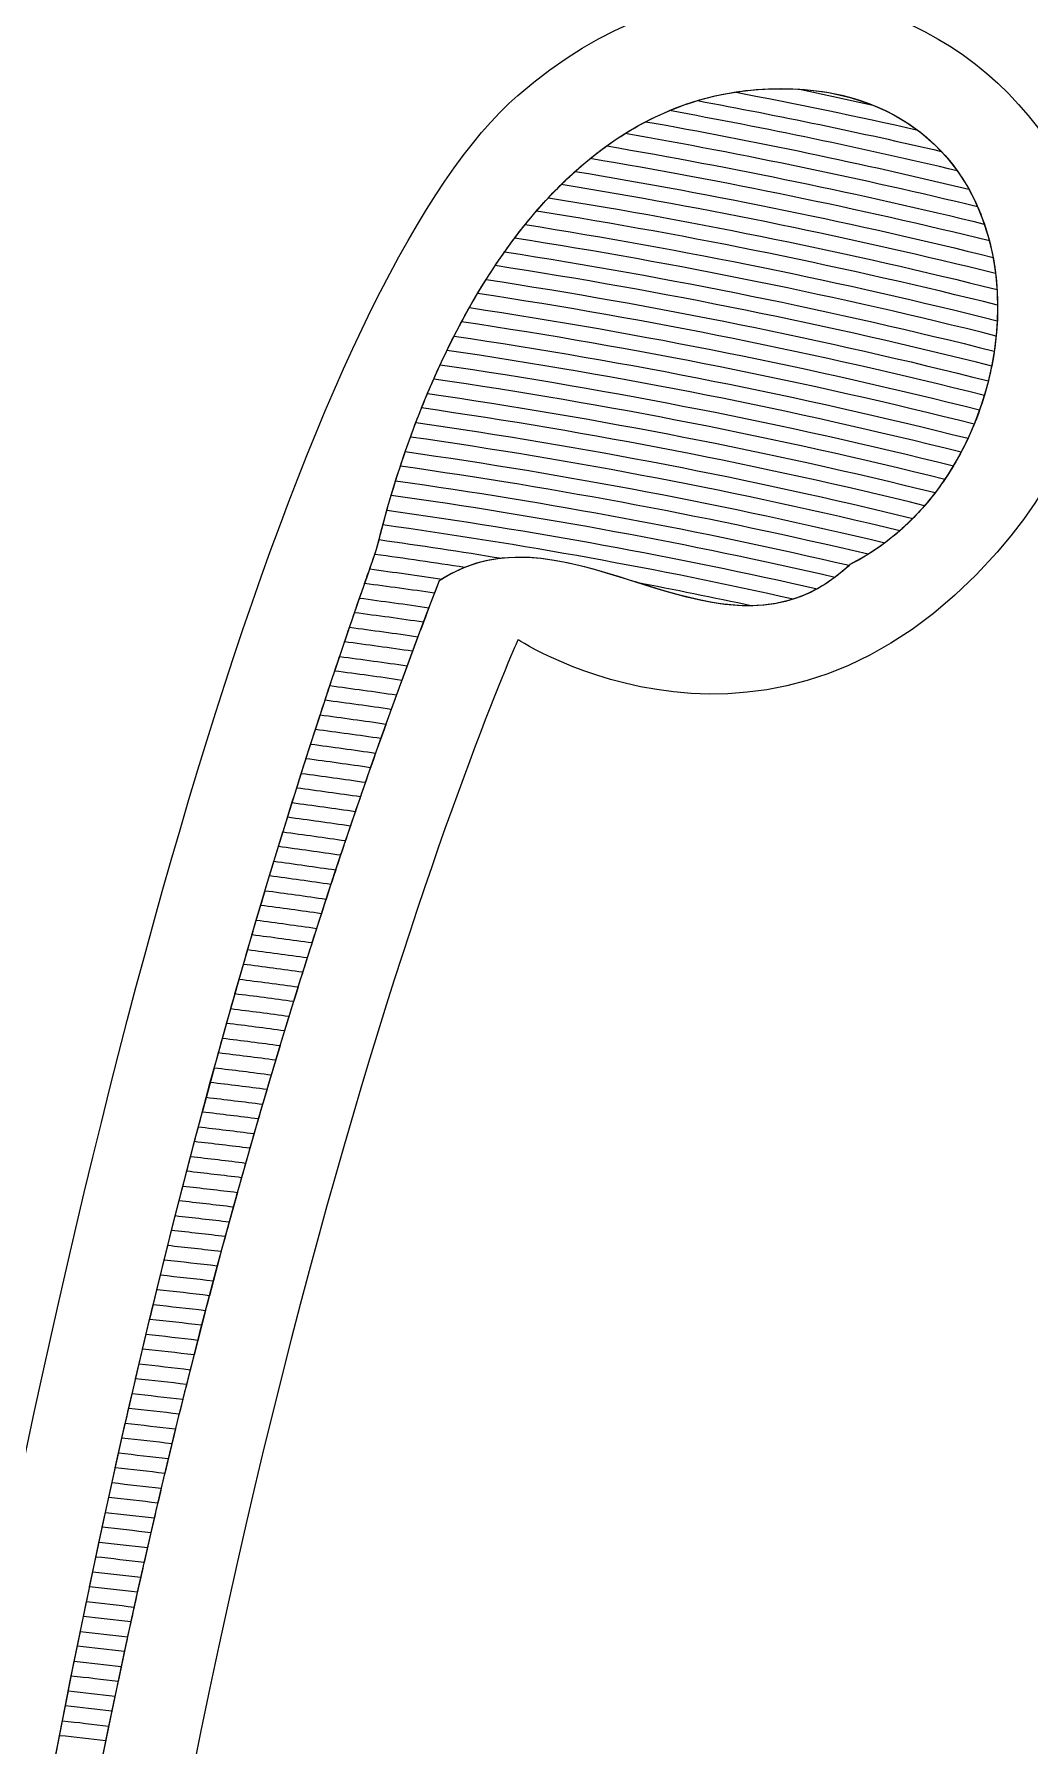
# Model space of a CAD drawing. Header units: centimetres. Extents: x -5.7 to 4.9, y -3.7 to 4.3.
# Drawn here: x -0.209 to 0.388, y 2.293 to 3.32 of the extents above; entities that cross this region are included whole.
import ezdxf

# ---------------------------------------------------------------- set-up
doc = ezdxf.new("R2010")
doc.units = ezdxf.units.CM
doc.header["$MEASUREMENT"] = 0
doc.layers.add('Layer 1', color=7, linetype='Continuous')

msp = doc.modelspace()

# ---------------------------------------------------------------- linework, layer by layer
at = {"layer": 'Layer 1'}
for points, knots in [([(-5.74898, 4.28587), (-5.74898, 4.28587), (-3.99694, 2.45552), (-4.33353, 1.20154), (-4.33353, 1.20154), (-4.59389, 0.23155), (-4.28042, -0.25663), (-4.28042, -0.25663), (-4.28042, -0.25663), (-4.28042, -0.25663), (-3.93354, 0.16022), (-2.96714, 0.01526), (-2.96714, 0.01526), (-2.18342, -0.1023), (-1.90497, -0.4148), (-1.90497, -0.4148), (-1.90497, -0.4148), (-1.90497, -0.4148), (-3.00653, 0.38183), (-4.81612, -0.84429), (-4.81612, -0.84429), (-2.97378, -1.86141), (-4.04332, -2.93437), (-2.96887, -3.73466), (-2.96887, -3.73466), (-2.83555, -3.73152), (-1.36093, -3.35394), (-0.42775, -2.25744), (-0.42775, -2.25744), (0.50543, -3.354), (1.98004, -3.73152), (2.11337, -3.73466), (2.11337, -3.73466), (3.18781, -2.93438), (2.11828, -1.86141), (3.96062, -0.84429), (3.96062, -0.84429), (2.15103, 0.38183), (1.04947, -0.4148), (1.04947, -0.4148), (1.04947, -0.4148), (1.04947, -0.4148), (1.32792, -0.1023), (2.11164, 0.01526), (2.11164, 0.01526), (3.07804, 0.16022), (3.42492, -0.25663), (3.42492, -0.25663), (3.42492, -0.25663), (3.42492, -0.25663), (3.73838, 0.23155), (3.47803, 1.20154), (3.47803, 1.20154), (3.14145, 2.45552), (4.89348, 4.28587), (4.89348, 4.28587), (4.89348, 4.28587), (4.89348, 4.28587), (1.43617, 3.55378), (-0.26785, 0.70971), (-0.26785, 0.70971), (-0.26136, 0.92983), (-0.2419, 1.3476), (-0.18011, 1.85962), (-0.18011, 1.85962), (-0.09536, 2.56181), (0.08139, 2.95642), (0.08139, 2.95642), (0.08139, 2.95642), (0.08139, 2.95642), (0.2345, 2.85541), (0.36887, 3.00895), (0.36887, 3.00895), (0.5512, 3.2173), (0.28369, 3.45969), (0.08139, 3.28315), (0.08139, 3.28315), (-0.15047, 3.08081), (-0.41711, 1.69512), (-0.42776, 0.4228), (-0.42776, 0.4228), (-0.4384, 1.69512), (-0.70504, 3.08081), (-0.93691, 3.28315), (-0.93691, 3.28315), (-1.13921, 3.45969), (-1.40672, 3.2173), (-1.22439, 3.00895), (-1.22439, 3.00895), (-1.09002, 2.85541), (-0.93691, 2.95642), (-0.93691, 2.95642), (-0.93691, 2.95642), (-0.93691, 2.95642), (-0.76016, 2.5618), (-0.67541, 1.85962), (-0.67541, 1.85962), (-0.61361, 1.3476), (-0.59416, 0.92983), (-0.58767, 0.70971), (-0.58767, 0.70971), (-2.29167, 3.55378), (-5.74898, 4.28587), (-5.74898, 4.28587)], [0, 0, 0, 0, 0.037037, 0.037037, 0.037037, 0.037037, 0.0740741, 0.0740741, 0.0740741, 0.0740741, 0.1111111, 0.1111111, 0.1111111, 0.1111111, 0.1481481, 0.1481481, 0.1481481, 0.1481481, 0.1851852, 0.1851852, 0.1851852, 0.1851852, 0.2222222, 0.2222222, 0.2222222, 0.2222222, 0.2592593, 0.2592593, 0.2592593, 0.2592593, 0.2962963, 0.2962963, 0.2962963, 0.2962963, 0.3333333, 0.3333333, 0.3333333, 0.3333333, 0.3703704, 0.3703704, 0.3703704, 0.3703704, 0.4074074, 0.4074074, 0.4074074, 0.4074074, 0.4444444, 0.4444444, 0.4444444, 0.4444444, 0.4814815, 0.4814815, 0.4814815, 0.4814815, 0.5185185, 0.5185185, 0.5185185, 0.5185185, 0.5555556, 0.5555556, 0.5555556, 0.5555556, 0.5925926, 0.5925926, 0.5925926, 0.5925926, 0.6296296, 0.6296296, 0.6296296, 0.6296296, 0.6666667, 0.6666667, 0.6666667, 0.6666667, 0.7037037, 0.7037037, 0.7037037, 0.7037037, 0.7407407, 0.7407407, 0.7407407, 0.7407407, 0.7777778, 0.7777778, 0.7777778, 0.7777778, 0.8148148, 0.8148148, 0.8148148, 0.8148148, 0.8518519, 0.8518519, 0.8518519, 0.8518519, 0.8888889, 0.8888889, 0.8888889, 0.8888889, 0.9259259, 0.9259259, 0.9259259, 0.9259259, 1, 1, 1, 1]), ([(-4.46341, 3.2999), (-4.46341, 3.2999), (-3.42269, 3.04963), (-2.3408, 2.24466), (-2.3408, 2.24466), (-0.98249, 1.23401), (-0.42774, -0.15619), (-0.42774, -0.15619), (-0.42774, -0.15619), (-0.42774, -0.15619), (0.127, 1.23401), (1.48532, 2.24466), (1.48532, 2.24466), (2.5672, 3.04963), (3.60792, 3.2999), (3.60792, 3.2999), (3.60792, 3.2999), (3.60792, 3.2999), (2.85141, 2.02874), (3.17324, 1.12996), (3.17324, 1.12996), (3.43186, 0.40769), (3.14091, 0.22019), (3.14091, 0.22019), (3.14091, 0.22019), (3.14091, 0.22019), (1.39673, 0.68158), (0.4878, -0.83678), (0.4878, -0.83678), (1.8064, -0.11434), (2.62796, -0.42931), (3.37297, -0.81831), (3.37297, -0.81831), (3.37297, -0.81831), (2.56539, -1.33987), (2.45685, -2.12408), (2.45685, -2.12408), (2.3272, -3.06082), (1.93269, -3.21049), (1.93269, -3.21049), (1.93269, -3.21049), (1.93269, -3.21049), (1.20481, -2.9734), (0.68233, -2.73829), (0.68233, -2.73829), (0.2237, -2.5319), (-0.29447, -2.08446), (-0.41447, -1.97803), (-0.41447, -1.97803), (-0.41447, -1.97803), (-0.41447, -1.95436), (-0.41447, -1.95436), (-0.41447, -1.95436), (-0.41447, -1.95436), (-0.42322, -1.96241), (-0.42775, -1.96648), (-0.42775, -1.96648), (-0.43217, -1.9625), (-0.44103, -1.95436), (-0.44103, -1.95436), (-0.44103, -1.95436), (-0.44103, -1.95436), (-0.44103, -1.97861), (-0.44103, -1.97861), (-0.44103, -1.97861), (-0.56318, -2.08687), (-1.08066, -2.53256), (-1.53783, -2.73829), (-1.53783, -2.73829), (-2.06031, -2.97341), (-2.78819, -3.21049), (-2.78819, -3.21049), (-2.78819, -3.21049), (-2.78819, -3.21049), (-3.1827, -3.06081), (-3.31235, -2.12408), (-3.31235, -2.12408), (-3.42088, -1.33987), (-4.22846, -0.81831), (-4.22846, -0.81831), (-4.22846, -0.81831), (-3.48344, -0.42932), (-2.66189, -0.11435), (-1.34329, -0.83679), (-1.34329, -0.83679), (-2.25222, 0.68158), (-3.9964, 0.22019), (-3.9964, 0.22019), (-3.9964, 0.22019), (-3.9964, 0.22019), (-4.28735, 0.40769), (-4.02873, 1.12996), (-4.02873, 1.12996), (-3.7069, 2.02874), (-4.46341, 3.2999), (-4.46341, 3.2999)], [0, 0, 0, 0, 0.04, 0.04, 0.04, 0.04, 0.08, 0.08, 0.08, 0.08, 0.12, 0.12, 0.12, 0.12, 0.16, 0.16, 0.16, 0.16, 0.2, 0.2, 0.2, 0.2, 0.24, 0.24, 0.24, 0.24, 0.28, 0.28, 0.28, 0.28, 0.32, 0.32, 0.32, 0.32, 0.36, 0.36, 0.36, 0.36, 0.4, 0.4, 0.4, 0.4, 0.44, 0.44, 0.44, 0.44, 0.48, 0.48, 0.48, 0.48, 0.52, 0.52, 0.52, 0.52, 0.56, 0.56, 0.56, 0.56, 0.6, 0.6, 0.6, 0.6, 0.64, 0.64, 0.64, 0.64, 0.68, 0.68, 0.68, 0.68, 0.72, 0.72, 0.72, 0.72, 0.76, 0.76, 0.76, 0.76, 0.8, 0.8, 0.8, 0.8, 0.84, 0.84, 0.84, 0.84, 0.88, 0.88, 0.88, 0.88, 0.92, 0.92, 0.92, 0.92, 1, 1, 1, 1]), ([(3.08617, 2.82578), (1.03543, 2.05512), (0.01659, 0.2395), (0.01659, 0.2395), (0.01659, 0.2395), (0.01659, 0.2395), (0.29089, 0.82729), (1.54485, 1.34977), (1.54485, 1.34977), (2.75058, 1.85216), (2.78574, 1.49345), (2.78574, 1.49345), (2.78574, 1.49345), (2.72914, 1.80694), (2.81622, 2.3033), (3.08617, 2.82578)], [0, 0, 0, 0, 0.2, 0.2, 0.2, 0.2, 0.4, 0.4, 0.4, 0.4, 0.6, 0.6, 0.6, 0.6, 1, 1, 1, 1])]:
    msp.add_open_spline(points, degree=3, knots=knots, dxfattribs=at)
at = {"layer": 'Layer 1', "color": 94}
msp.add_open_spline([(-5.57176, 4.16984), (-4.98911, 3.49035), (-4.44224, 2.72822), (-4.2579, 1.83769), (-4.2579, 1.83769), (-4.19944, 1.51804), (-4.26755, 1.19396), (-4.34483, 0.88664), (-4.34483, 0.88664), (-4.40222, 0.53736), (-4.40593, 0.16224), (-4.26194, -0.16484), (-4.26194, -0.16484), (-3.82507, 0.16782), (-3.22649, 0.13758), (-2.71649, 0.02328), (-2.71649, 0.02328), (-2.40112, -0.05025), (-2.06841, -0.16179), (-1.84724, -0.40672), (-1.84724, -0.40672), (-1.82051, -0.47524), (-1.92586, -0.49399), (-1.95808, -0.44655), (-1.95808, -0.44655), (-2.57907, -0.09449), (-3.35562, -0.18437), (-3.98984, -0.45411), (-3.98984, -0.45411), (-4.24112, -0.55919), (-4.48156, -0.69022), (-4.70875, -0.84025), (-4.70875, -0.84025), (-4.15842, -1.14331), (-3.66861, -1.64521), (-3.56634, -2.28745), (-3.56634, -2.28745), (-3.47721, -2.71178), (-3.45511, -3.20241), (-3.12358, -3.5228), (-3.12358, -3.5228), (-3.05594, -3.5983), (-2.96025, -3.71624), (-2.84652, -3.65147), (-2.84652, -3.65147), (-1.94013, -3.41178), (-1.08398, -2.92448), (-0.46432, -2.21561), (-0.46432, -2.21561), (-0.40786, -2.11627), (-0.35005, -2.29433), (-0.29036, -2.3267), (-0.29036, -2.3267), (0.34173, -2.99986), (1.19315, -3.46099), (2.08971, -3.67346), (2.08971, -3.67346), (2.18196, -3.64545), (2.23054, -3.54758), (2.30445, -3.48931), (2.30445, -3.48931), (2.57878, -3.18003), (2.63207, -2.74678), (2.6941, -2.35094), (2.6941, -2.35094), (2.77934, -1.89359), (3.0078, -1.45821), (3.37842, -1.17007), (3.37842, -1.17007), (3.52576, -1.04478), (3.68719, -0.93858), (3.85382, -0.84024), (3.85382, -0.84024), (3.21144, -0.41493), (2.42846, -0.11568), (1.64693, -0.24854), (1.64693, -0.24854), (1.38444, -0.29362), (1.14414, -0.41429), (0.91092, -0.53948), (0.91092, -0.53948), (1.07321, -0.19938), (1.47033, -0.08948), (1.80459, 0.00979), (1.80459, 0.00979), (2.30726, 0.13788), (2.88795, 0.16484), (3.34236, -0.11634), (3.34236, -0.11634), (3.39775, -0.17706), (3.42799, -0.16032), (3.44082, -0.07985), (3.44082, -0.07985), (3.60477, 0.38738), (3.50005, 0.89221), (3.392, 1.35916), (3.392, 1.35916), (3.3222, 2.03732), (3.65659, 2.66774), (4.00182, 3.22595), (4.00182, 3.22595), (4.21817, 3.56516), (4.46457, 3.88452), (4.72952, 4.18718), (4.72952, 4.18718), (3.03924, 3.71567), (1.43562, 2.80314), (0.3129, 1.43996), (0.3129, 1.43996), (0.07164, 1.14554), (-0.13831, 0.82869), (-0.33021, 0.50192), (-0.33021, 0.50192), (-0.29576, 1.3399), (-0.27074, 2.19985), (0.03404, 2.99167), (0.03404, 2.99167), (0.11314, 3.04407), (0.20412, 2.92898), (0.28053, 3.00148), (0.28053, 3.00148), (0.39205, 3.05752), (0.40955, 3.25866), (0.26783, 3.28492), (0.26783, 3.28492), (0.11083, 3.30884), (0.02734, 3.13814), (-0.00339, 3.01066), (-0.00339, 3.01066), (-0.24341, 2.33528), (-0.30026, 1.61166), (-0.35745, 0.90083), (-0.35745, 0.90083), (-0.37106, 0.73063), (-0.35472, 0.54975), (-0.3914, 0.3859), (-0.3914, 0.3859), (-0.44947, 0.3271), (-0.50796, 0.4311), (-0.48492, 0.48519), (-0.48492, 0.48519), (-0.51285, 1.37168), (-0.5855, 2.2751), (-0.88727, 3.1129), (-0.88727, 3.1129), (-0.92623, 3.22304), (-1.06241, 3.34625), (-1.17763, 3.25953), (-1.17763, 3.25953), (-1.2956, 3.16072), (-1.18361, 2.96277), (-1.04082, 2.98129), (-1.04082, 2.98129), (-0.9905, 2.98255), (-0.94608, 3.0077), (-0.91094, 3.0419), (-0.91094, 3.0419), (-0.60256, 2.28481), (-0.56535, 1.45556), (-0.53168, 0.64798), (-0.53168, 0.64798), (-0.59651, 0.58088), (-0.65049, 0.69112), (-0.66907, 0.74034), (-0.66907, 0.74034), (-1.52245, 2.12268), (-2.88262, 3.13176), (-4.36421, 3.76057), (-4.36421, 3.76057), (-4.76062, 3.93038), (-5.16891, 4.07736), (-5.58677, 4.18716), (-5.58677, 4.18716), (-5.58677, 4.18716), (-5.57467, 4.1732), (-5.57467, 4.1732), (-5.57467, 4.1732), (-5.57467, 4.1732), (-5.57176, 4.16984), (-5.57176, 4.16984)], degree=3, knots=[0, 0, 0, 0, 0.0217391, 0.0217391, 0.0217391, 0.0217391, 0.0434783, 0.0434783, 0.0434783, 0.0434783, 0.0652174, 0.0652174, 0.0652174, 0.0652174, 0.0869565, 0.0869565, 0.0869565, 0.0869565, 0.1086957, 0.1086957, 0.1086957, 0.1086957, 0.1304348, 0.1304348, 0.1304348, 0.1304348, 0.1521739, 0.1521739, 0.1521739, 0.1521739, 0.173913, 0.173913, 0.173913, 0.173913, 0.1956522, 0.1956522, 0.1956522, 0.1956522, 0.2173913, 0.2173913, 0.2173913, 0.2173913, 0.2391304, 0.2391304, 0.2391304, 0.2391304, 0.2608696, 0.2608696, 0.2608696, 0.2608696, 0.2826087, 0.2826087, 0.2826087, 0.2826087, 0.3043478, 0.3043478, 0.3043478, 0.3043478, 0.326087, 0.326087, 0.326087, 0.326087, 0.3478261, 0.3478261, 0.3478261, 0.3478261, 0.3695652, 0.3695652, 0.3695652, 0.3695652, 0.3913043, 0.3913043, 0.3913043, 0.3913043, 0.4130435, 0.4130435, 0.4130435, 0.4130435, 0.4347826, 0.4347826, 0.4347826, 0.4347826, 0.4565217, 0.4565217, 0.4565217, 0.4565217, 0.4782609, 0.4782609, 0.4782609, 0.4782609, 0.5, 0.5, 0.5, 0.5, 0.5217391, 0.5217391, 0.5217391, 0.5217391, 0.5434783, 0.5434783, 0.5434783, 0.5434783, 0.5652174, 0.5652174, 0.5652174, 0.5652174, 0.5869565, 0.5869565, 0.5869565, 0.5869565, 0.6086957, 0.6086957, 0.6086957, 0.6086957, 0.6304348, 0.6304348, 0.6304348, 0.6304348, 0.6521739, 0.6521739, 0.6521739, 0.6521739, 0.673913, 0.673913, 0.673913, 0.673913, 0.6956522, 0.6956522, 0.6956522, 0.6956522, 0.7173913, 0.7173913, 0.7173913, 0.7173913, 0.7391304, 0.7391304, 0.7391304, 0.7391304, 0.7608696, 0.7608696, 0.7608696, 0.7608696, 0.7826087, 0.7826087, 0.7826087, 0.7826087, 0.8043478, 0.8043478, 0.8043478, 0.8043478, 0.826087, 0.826087, 0.826087, 0.826087, 0.8478261, 0.8478261, 0.8478261, 0.8478261, 0.8695652, 0.8695652, 0.8695652, 0.8695652, 0.8913043, 0.8913043, 0.8913043, 0.8913043, 0.9130435, 0.9130435, 0.9130435, 0.9130435, 0.9347826, 0.9347826, 0.9347826, 0.9347826, 0.9565217, 0.9565217, 0.9565217, 0.9565217, 1, 1, 1, 1], dxfattribs=at)
at = {"layer": 'Layer 1', "color": 7}
msp.add_open_spline([(-5.57176, 4.16984), (-4.98911, 3.49035), (-4.44224, 2.72822), (-4.2579, 1.83769), (-4.2579, 1.83769), (-4.19944, 1.51804), (-4.26755, 1.19396), (-4.34483, 0.88664), (-4.34483, 0.88664), (-4.40222, 0.53736), (-4.40593, 0.16224), (-4.26194, -0.16484), (-4.26194, -0.16484), (-3.82507, 0.16782), (-3.22649, 0.13758), (-2.71649, 0.02328), (-2.71649, 0.02328), (-2.40112, -0.05025), (-2.06841, -0.16179), (-1.84724, -0.40672), (-1.84724, -0.40672), (-1.82051, -0.47524), (-1.92586, -0.49399), (-1.95808, -0.44655), (-1.95808, -0.44655), (-2.57907, -0.09449), (-3.35562, -0.18437), (-3.98984, -0.45411), (-3.98984, -0.45411), (-4.24112, -0.55919), (-4.48156, -0.69022), (-4.70875, -0.84025), (-4.70875, -0.84025), (-4.15842, -1.14331), (-3.66861, -1.64521), (-3.56634, -2.28745), (-3.56634, -2.28745), (-3.47721, -2.71178), (-3.45511, -3.20241), (-3.12358, -3.5228), (-3.12358, -3.5228), (-3.05594, -3.5983), (-2.96025, -3.71624), (-2.84652, -3.65147), (-2.84652, -3.65147), (-1.94013, -3.41178), (-1.08398, -2.92448), (-0.46432, -2.21561), (-0.46432, -2.21561), (-0.40786, -2.11627), (-0.35005, -2.29433), (-0.29036, -2.3267), (-0.29036, -2.3267), (0.34173, -2.99986), (1.19315, -3.46099), (2.08971, -3.67346), (2.08971, -3.67346), (2.18196, -3.64545), (2.23054, -3.54758), (2.30445, -3.48931), (2.30445, -3.48931), (2.57878, -3.18003), (2.63207, -2.74678), (2.6941, -2.35094), (2.6941, -2.35094), (2.77934, -1.89359), (3.0078, -1.45821), (3.37842, -1.17007), (3.37842, -1.17007), (3.52576, -1.04478), (3.68719, -0.93858), (3.85382, -0.84024), (3.85382, -0.84024), (3.21144, -0.41493), (2.42846, -0.11568), (1.64693, -0.24854), (1.64693, -0.24854), (1.38444, -0.29362), (1.14414, -0.41429), (0.91092, -0.53948), (0.91092, -0.53948), (1.07321, -0.19938), (1.47033, -0.08948), (1.80459, 0.00979), (1.80459, 0.00979), (2.30726, 0.13788), (2.88795, 0.16484), (3.34236, -0.11634), (3.34236, -0.11634), (3.39775, -0.17706), (3.42799, -0.16032), (3.44082, -0.07985), (3.44082, -0.07985), (3.60477, 0.38738), (3.50005, 0.89221), (3.392, 1.35916), (3.392, 1.35916), (3.3222, 2.03732), (3.65659, 2.66774), (4.00182, 3.22595), (4.00182, 3.22595), (4.21817, 3.56516), (4.46457, 3.88452), (4.72952, 4.18718), (4.72952, 4.18718), (3.03924, 3.71567), (1.43562, 2.80314), (0.3129, 1.43996), (0.3129, 1.43996), (0.07164, 1.14554), (-0.13831, 0.82869), (-0.33021, 0.50192), (-0.33021, 0.50192), (-0.29576, 1.3399), (-0.27074, 2.19985), (0.03404, 2.99167), (0.03404, 2.99167), (0.11314, 3.04407), (0.20412, 2.92898), (0.28053, 3.00148), (0.28053, 3.00148), (0.39205, 3.05752), (0.40955, 3.25866), (0.26783, 3.28492), (0.26783, 3.28492), (0.11083, 3.30884), (0.02734, 3.13814), (-0.00339, 3.01066), (-0.00339, 3.01066), (-0.24341, 2.33528), (-0.30026, 1.61166), (-0.35745, 0.90083), (-0.35745, 0.90083), (-0.37106, 0.73063), (-0.35472, 0.54975), (-0.3914, 0.3859), (-0.3914, 0.3859), (-0.44947, 0.3271), (-0.50796, 0.4311), (-0.48492, 0.48519), (-0.48492, 0.48519), (-0.51285, 1.37168), (-0.5855, 2.2751), (-0.88727, 3.1129), (-0.88727, 3.1129), (-0.92623, 3.22304), (-1.06241, 3.34625), (-1.17763, 3.25953), (-1.17763, 3.25953), (-1.2956, 3.16072), (-1.18361, 2.96277), (-1.04082, 2.98129), (-1.04082, 2.98129), (-0.9905, 2.98255), (-0.94608, 3.0077), (-0.91094, 3.0419), (-0.91094, 3.0419), (-0.60256, 2.28481), (-0.56535, 1.45556), (-0.53168, 0.64798), (-0.53168, 0.64798), (-0.59651, 0.58088), (-0.65049, 0.69112), (-0.66907, 0.74034), (-0.66907, 0.74034), (-1.52245, 2.12268), (-2.88262, 3.13176), (-4.36421, 3.76057), (-4.36421, 3.76057), (-4.76062, 3.93038), (-5.16891, 4.07736), (-5.58677, 4.18716), (-5.58677, 4.18716), (-5.58677, 4.18716), (-5.57467, 4.1732), (-5.57467, 4.1732), (-5.57467, 4.1732), (-5.57467, 4.1732), (-5.57176, 4.16984), (-5.57176, 4.16984)], degree=3, knots=[0, 0, 0, 0, 0.0217391, 0.0217391, 0.0217391, 0.0217391, 0.0434783, 0.0434783, 0.0434783, 0.0434783, 0.0652174, 0.0652174, 0.0652174, 0.0652174, 0.0869565, 0.0869565, 0.0869565, 0.0869565, 0.1086957, 0.1086957, 0.1086957, 0.1086957, 0.1304348, 0.1304348, 0.1304348, 0.1304348, 0.1521739, 0.1521739, 0.1521739, 0.1521739, 0.173913, 0.173913, 0.173913, 0.173913, 0.1956522, 0.1956522, 0.1956522, 0.1956522, 0.2173913, 0.2173913, 0.2173913, 0.2173913, 0.2391304, 0.2391304, 0.2391304, 0.2391304, 0.2608696, 0.2608696, 0.2608696, 0.2608696, 0.2826087, 0.2826087, 0.2826087, 0.2826087, 0.3043478, 0.3043478, 0.3043478, 0.3043478, 0.326087, 0.326087, 0.326087, 0.326087, 0.3478261, 0.3478261, 0.3478261, 0.3478261, 0.3695652, 0.3695652, 0.3695652, 0.3695652, 0.3913043, 0.3913043, 0.3913043, 0.3913043, 0.4130435, 0.4130435, 0.4130435, 0.4130435, 0.4347826, 0.4347826, 0.4347826, 0.4347826, 0.4565217, 0.4565217, 0.4565217, 0.4565217, 0.4782609, 0.4782609, 0.4782609, 0.4782609, 0.5, 0.5, 0.5, 0.5, 0.5217391, 0.5217391, 0.5217391, 0.5217391, 0.5434783, 0.5434783, 0.5434783, 0.5434783, 0.5652174, 0.5652174, 0.5652174, 0.5652174, 0.5869565, 0.5869565, 0.5869565, 0.5869565, 0.6086957, 0.6086957, 0.6086957, 0.6086957, 0.6304348, 0.6304348, 0.6304348, 0.6304348, 0.6521739, 0.6521739, 0.6521739, 0.6521739, 0.673913, 0.673913, 0.673913, 0.673913, 0.6956522, 0.6956522, 0.6956522, 0.6956522, 0.7173913, 0.7173913, 0.7173913, 0.7173913, 0.7391304, 0.7391304, 0.7391304, 0.7391304, 0.7608696, 0.7608696, 0.7608696, 0.7608696, 0.7826087, 0.7826087, 0.7826087, 0.7826087, 0.8043478, 0.8043478, 0.8043478, 0.8043478, 0.826087, 0.826087, 0.826087, 0.826087, 0.8478261, 0.8478261, 0.8478261, 0.8478261, 0.8695652, 0.8695652, 0.8695652, 0.8695652, 0.8913043, 0.8913043, 0.8913043, 0.8913043, 0.9130435, 0.9130435, 0.9130435, 0.9130435, 0.9347826, 0.9347826, 0.9347826, 0.9347826, 0.9565217, 0.9565217, 0.9565217, 0.9565217, 1, 1, 1, 1], dxfattribs=at)
at = {"layer": 'Layer 1', "color": 74}
for points, knots in [([(0.17223, 3.27396), (0.23035, 3.26343), (0.28793, 3.25136), (0.34496, 3.23788), (0.34496, 3.23788), (0.33291, 3.25476), (0.31615, 3.26851), (0.29437, 3.27727), (0.29437, 3.27727), (0.27973, 3.28046), (0.26513, 3.28377), (0.25041, 3.28678), (0.25041, 3.28678), (0.22181, 3.28858), (0.19579, 3.28379), (0.17223, 3.27396)], [0, 0, 0, 0, 0.2, 0.2, 0.2, 0.2, 0.4, 0.4, 0.4, 0.4, 0.6, 0.6, 0.6, 0.6, 1, 1, 1, 1]), ([(0.21121, 3.28504), (0.24811, 3.27794), (0.28489, 3.27042), (0.32135, 3.26213), (0.32135, 3.26213), (0.30699, 3.27297), (0.28923, 3.28095), (0.26783, 3.28492), (0.26783, 3.28492), (0.24777, 3.28798), (0.22891, 3.28785), (0.21121, 3.28504)], [0, 0, 0, 0, 0.25, 0.25, 0.25, 0.25, 0.5, 0.5, 0.5, 0.5, 1, 1, 1, 1]), ([(0.14565, 3.2602), (0.21698, 3.24778), (0.28751, 3.23305), (0.3572, 3.2162), (0.3572, 3.2162), (0.35183, 3.22845), (0.3446, 3.23973), (0.3354, 3.24954), (0.3354, 3.24954), (0.28704, 3.26079), (0.23823, 3.27086), (0.1891, 3.27999), (0.1891, 3.27999), (0.17366, 3.27536), (0.15919, 3.26865), (0.14565, 3.2602)], [0, 0, 0, 0, 0.2, 0.2, 0.2, 0.2, 0.4, 0.4, 0.4, 0.4, 0.6, 0.6, 0.6, 0.6, 1, 1, 1, 1]), ([(0.12472, 3.24522), (0.20558, 3.23161), (0.28547, 3.21513), (0.36423, 3.19579), (0.36423, 3.19579), (0.3614, 3.20672), (0.35731, 3.21717), (0.35192, 3.22684), (0.35192, 3.22684), (0.288, 3.24214), (0.22342, 3.25576), (0.15812, 3.26735), (0.15812, 3.26735), (0.14633, 3.26118), (0.13521, 3.25372), (0.12472, 3.24522)], [0, 0, 0, 0, 0.2, 0.2, 0.2, 0.2, 0.4, 0.4, 0.4, 0.4, 0.6, 0.6, 0.6, 0.6, 1, 1, 1, 1]), ([(0.10736, 3.22967), (0.19543, 3.21524), (0.28237, 3.19743), (0.36794, 3.17619), (0.36794, 3.17619), (0.36669, 3.18642), (0.36445, 3.19638), (0.3612, 3.20589), (0.3612, 3.20589), (0.28663, 3.22407), (0.21109, 3.23974), (0.13464, 3.25281), (0.13464, 3.25281), (0.12505, 3.24592), (0.11596, 3.23816), (0.10736, 3.22967)], [0, 0, 0, 0, 0.2, 0.2, 0.2, 0.2, 0.4, 0.4, 0.4, 0.4, 0.6, 0.6, 0.6, 0.6, 1, 1, 1, 1]), ([(0.09247, 3.2137), (0.18607, 3.19873), (0.27837, 3.1799), (0.36913, 3.1572), (0.36913, 3.1572), (0.36907, 3.16694), (0.36818, 3.17656), (0.36643, 3.18591), (0.36643, 3.18591), (0.28404, 3.20626), (0.20039, 3.22344), (0.11568, 3.23751), (0.11568, 3.23751), (0.10753, 3.23018), (0.0998, 3.22219), (0.09247, 3.2137)], [0, 0, 0, 0, 0.2, 0.2, 0.2, 0.2, 0.4, 0.4, 0.4, 0.4, 0.6, 0.6, 0.6, 0.6, 1, 1, 1, 1]), ([(0.07937, 3.19744), (0.17719, 3.18212), (0.27357, 3.1625), (0.36828, 3.1387), (0.36828, 3.1387), (0.3692, 3.14807), (0.36938, 3.15743), (0.36881, 3.16663), (0.36881, 3.16663), (0.28047, 3.18865), (0.19068, 3.207), (0.09966, 3.22172), (0.09966, 3.22172), (0.09254, 3.21408), (0.08578, 3.20596), (0.07937, 3.19744)], [0, 0, 0, 0, 0.2, 0.2, 0.2, 0.2, 0.4, 0.4, 0.4, 0.4, 0.6, 0.6, 0.6, 0.6, 1, 1, 1, 1]), ([(0.06769, 3.18094), (0.16862, 3.16542), (0.268, 3.14523), (0.36561, 3.12064), (0.36561, 3.12064), (0.36741, 3.12968), (0.36853, 3.13881), (0.36895, 3.14788), (0.36895, 3.14788), (0.27606, 3.17117), (0.18158, 3.19042), (0.08571, 3.20559), (0.08571, 3.20559), (0.07939, 3.19773), (0.07338, 3.18949), (0.06769, 3.18094)], [0, 0, 0, 0, 0.2, 0.2, 0.2, 0.2, 0.4, 0.4, 0.4, 0.4, 0.6, 0.6, 0.6, 0.6, 1, 1, 1, 1]), ([(0.04754, 3.1472), (0.15181, 3.13165), (0.25443, 3.11109), (0.35514, 3.08577), (0.35514, 3.08577), (0.35859, 3.09423), (0.36141, 3.10295), (0.36361, 3.11177), (0.36361, 3.11177), (0.26491, 3.13664), (0.16441, 3.15704), (0.0623, 3.17262), (0.0623, 3.17262), (0.05711, 3.16437), (0.05219, 3.15587), (0.04754, 3.1472)], [0, 0, 0, 0, 0.2, 0.2, 0.2, 0.2, 0.4, 0.4, 0.4, 0.4, 0.6, 0.6, 0.6, 0.6, 1, 1, 1, 1]), ([(0.0388, 3.13006), (0.14337, 3.11466), (0.24628, 3.09425), (0.34726, 3.06897), (0.34726, 3.06897), (0.35158, 3.07713), (0.35531, 3.08563), (0.35838, 3.09434), (0.35838, 3.09434), (0.25813, 3.11958), (0.156, 3.14014), (0.05223, 3.15572), (0.05223, 3.15572), (0.04749, 3.14734), (0.04302, 3.13875), (0.0388, 3.13006)], [0, 0, 0, 0, 0.2, 0.2, 0.2, 0.2, 0.4, 0.4, 0.4, 0.4, 0.6, 0.6, 0.6, 0.6, 1, 1, 1, 1]), ([(0.03083, 3.11282), (0.13477, 3.09768), (0.23708, 3.07759), (0.33746, 3.05264), (0.33746, 3.05264), (0.34275, 3.06046), (0.34741, 3.06873), (0.35143, 3.07732), (0.35143, 3.07732), (0.25049, 3.10266), (0.1476, 3.12315), (0.04307, 3.13864), (0.04307, 3.13864), (0.03874, 3.13015), (0.03466, 3.12152), (0.03083, 3.11282)], [0, 0, 0, 0, 0.2, 0.2, 0.2, 0.2, 0.4, 0.4, 0.4, 0.4, 0.6, 0.6, 0.6, 0.6, 1, 1, 1, 1]), ([(0.02355, 3.09549), (0.12585, 3.08075), (0.22656, 3.06116), (0.3254, 3.03686), (0.3254, 3.03686), (0.33181, 3.04427), (0.33757, 3.05229), (0.34264, 3.06074), (0.34264, 3.06074), (0.24184, 3.08589), (0.1391, 3.10618), (0.03472, 3.12146), (0.03472, 3.12146), (0.03076, 3.11288), (0.02704, 3.1042), (0.02355, 3.09549)], [0, 0, 0, 0, 0.2, 0.2, 0.2, 0.2, 0.4, 0.4, 0.4, 0.4, 0.6, 0.6, 0.6, 0.6, 1, 1, 1, 1]), ([(0.01083, 3.06056), (0.10584, 3.04709), (0.19949, 3.02947), (0.29151, 3.00766), (0.29151, 3.00766), (0.30131, 3.01377), (0.31027, 3.02104), (0.31835, 3.02922), (0.31835, 3.02922), (0.22068, 3.05307), (0.12119, 3.0723), (0.02015, 3.08679), (0.02015, 3.08679), (0.01681, 3.07803), (0.0137, 3.06927), (0.01083, 3.06056)], [0, 0, 0, 0, 0.2, 0.2, 0.2, 0.2, 0.4, 0.4, 0.4, 0.4, 0.6, 0.6, 0.6, 0.6, 1, 1, 1, 1]), ([(0.00034, 3.02532), (0.08352, 3.01369), (0.16568, 2.99888), (0.24658, 2.98075), (0.24658, 2.98075), (0.258, 2.98442), (0.26919, 2.99086), (0.28009, 3.00108), (0.28009, 3.00108), (0.19084, 3.02194), (0.10005, 3.0388), (0.008, 3.05178), (0.008, 3.05178), (0.0052, 3.04286), (0.00266, 3.03401), (0.00034, 3.02532)], [0, 0, 0, 0, 0.2, 0.2, 0.2, 0.2, 0.4, 0.4, 0.4, 0.4, 0.6, 0.6, 0.6, 0.6, 1, 1, 1, 1]), ([(-0.00445, 3.00764), (0.01354, 3.00514), (0.0315, 3.00258), (0.04939, 2.99977), (0.04939, 2.99977), (0.11796, 3.02734), (0.1939, 2.95002), (0.2609, 2.98695), (0.2609, 2.98695), (0.17617, 3.00631), (0.09002, 3.02195), (0.00276, 3.03416), (0.00276, 3.03416), (0.00052, 3.0262), (-0.00154, 3.01835), (-0.00339, 3.01066), (-0.00339, 3.01066), (-0.00339, 3.01066), (-0.00445, 3.00764), (-0.00445, 3.00764)], [0, 0, 0, 0, 0.1666667, 0.1666667, 0.1666667, 0.1666667, 0.3333333, 0.3333333, 0.3333333, 0.3333333, 0.5, 0.5, 0.5, 0.5, 0.6666667, 0.6666667, 0.6666667, 0.6666667, 1, 1, 1, 1]), ([(-0.01667, 2.97264), (-0.00288, 2.97076), (0.01093, 2.96897), (0.02466, 2.9669), (0.02466, 2.9669), (0.02777, 2.97516), (0.03087, 2.98343), (0.03404, 2.99167), (0.03404, 2.99167), (0.03404, 2.99167), (0.03583, 2.99279), (0.03583, 2.99279), (0.03583, 2.99279), (0.02144, 2.99499), (0.00694, 2.9969), (-0.00752, 2.9989), (-0.00752, 2.9989), (-0.0106, 2.99016), (-0.01365, 2.9814), (-0.01667, 2.97264)], [0, 0, 0, 0, 0.1666667, 0.1666667, 0.1666667, 0.1666667, 0.3333333, 0.3333333, 0.3333333, 0.3333333, 0.5, 0.5, 0.5, 0.5, 0.6666667, 0.6666667, 0.6666667, 0.6666667, 1, 1, 1, 1])]:
    msp.add_open_spline(points, degree=3, knots=knots, dxfattribs=at)
at = {"layer": 'Layer 1', "color": 82}
for points, knots in [([(0.05715, 3.16421), (0.16021, 3.14862), (0.26163, 3.1281), (0.36122, 3.103), (0.36122, 3.103), (0.36385, 3.11175), (0.36582, 3.12066), (0.36715, 3.12962), (0.36715, 3.12962), (0.27087, 3.15385), (0.17286, 3.17377), (0.07335, 3.18921), (0.07335, 3.18921), (0.06766, 3.18116), (0.06227, 3.1728), (0.05715, 3.16421)], [0, 0, 0, 0, 0.2, 0.2, 0.2, 0.2, 0.4, 0.4, 0.4, 0.4, 0.6, 0.6, 0.6, 0.6, 1, 1, 1, 1]), ([(0.0169, 3.07806), (0.11633, 3.06385), (0.21428, 3.04507), (0.31045, 3.02178), (0.31045, 3.02178), (0.31828, 3.02866), (0.32539, 3.03636), (0.33174, 3.04468), (0.33174, 3.04468), (0.232, 3.06935), (0.13036, 3.08922), (0.02711, 3.10417), (0.02711, 3.10417), (0.02347, 3.09549), (0.02007, 3.08677), (0.0169, 3.07806)], [0, 0, 0, 0, 0.2, 0.2, 0.2, 0.2, 0.4, 0.4, 0.4, 0.4, 0.6, 0.6, 0.6, 0.6, 1, 1, 1, 1]), ([(0.00532, 3.04298), (0.09533, 3.03034), (0.18414, 3.01403), (0.27146, 2.99382), (0.27146, 2.99382), (0.2745, 2.99611), (0.27753, 2.99863), (0.28053, 3.00148), (0.28053, 3.00148), (0.28798, 3.00522), (0.29499, 3.00963), (0.30158, 3.01457), (0.30158, 3.01457), (0.20726, 3.03719), (0.11125, 3.05546), (0.0138, 3.06932), (0.0138, 3.06932), (0.01073, 3.06048), (0.00791, 3.05168), (0.00532, 3.04298)], [0, 0, 0, 0, 0.1666667, 0.1666667, 0.1666667, 0.1666667, 0.3333333, 0.3333333, 0.3333333, 0.3333333, 0.5, 0.5, 0.5, 0.5, 0.6666667, 0.6666667, 0.6666667, 0.6666667, 1, 1, 1, 1]), ([(-0.01059, 2.99015), (0.00336, 2.98823), (0.01737, 2.98644), (0.03126, 2.98433), (0.03126, 2.98433), (0.03126, 2.98433), (0.03404, 2.99167), (0.03404, 2.99167), (0.03404, 2.99167), (0.04635, 2.99983), (0.05895, 3.00392), (0.07174, 3.0053), (0.07174, 3.0053), (0.04727, 3.00932), (0.0227, 3.01304), (-0.00196, 3.01648), (-0.00196, 3.01648), (-0.00196, 3.01648), (-0.00339, 3.01066), (-0.00339, 3.01066), (-0.00339, 3.01066), (-0.00582, 3.00383), (-0.0082, 2.99699), (-0.01059, 2.99015)], [0, 0, 0, 0, 0.1428571, 0.1428571, 0.1428571, 0.1428571, 0.2857143, 0.2857143, 0.2857143, 0.2857143, 0.4285714, 0.4285714, 0.4285714, 0.4285714, 0.5714286, 0.5714286, 0.5714286, 0.5714286, 0.7142857, 0.7142857, 0.7142857, 0.7142857, 1, 1, 1, 1]), ([(0.15182, 2.99107), (0.17547, 2.98362), (0.19906, 2.97626), (0.22202, 2.97677), (0.22202, 2.97677), (0.19872, 2.98181), (0.17532, 2.98657), (0.15182, 2.99107)], [0, 0, 0, 0, 0.3333333, 0.3333333, 0.3333333, 0.3333333, 1, 1, 1, 1]), ([(-0.02265, 2.95514), (-0.00905, 2.9533), (0.00458, 2.9515), (0.01812, 2.94948), (0.01812, 2.94948), (0.02136, 2.95821), (0.02466, 2.96692), (0.02796, 2.97562), (0.02796, 2.97562), (0.01414, 2.97771), (0.00022, 2.9795), (-0.01366, 2.9814), (-0.01366, 2.9814), (-0.01669, 2.97265), (-0.01968, 2.9639), (-0.02265, 2.95514)], [0, 0, 0, 0, 0.2, 0.2, 0.2, 0.2, 0.4, 0.4, 0.4, 0.4, 0.6, 0.6, 0.6, 0.6, 1, 1, 1, 1])]:
    msp.add_open_spline(points, degree=3, knots=knots, dxfattribs=at)
at = {"layer": 'Layer 1', "color": 72}
for points in [[(-0.02855, 2.93761), (-0.01511, 2.93581), (-0.00167, 2.934), (0.01171, 2.93202), (0.01171, 2.93202), (0.01171, 2.93202), (0.02136, 2.95819), (0.02136, 2.95819), (0.02136, 2.95819), (0.00773, 2.96023), (-0.00597, 2.96203), (-0.01966, 2.96389), (-0.01966, 2.96389), (-0.01966, 2.96389), (-0.02855, 2.93761), (-0.02855, 2.93761)], [(-0.03438, 2.92007), (-0.02112, 2.91831), (-0.00788, 2.9165), (0.00533, 2.91456), (0.00533, 2.91456), (0.00848, 2.9233), (0.0117, 2.93202), (0.01491, 2.94074), (0.01491, 2.94074), (0.00143, 2.94274), (-0.01211, 2.94455), (-0.02564, 2.94637), (-0.02564, 2.94637), (-0.02859, 2.93761), (-0.03149, 2.92884), (-0.03438, 2.92007)], [(-0.04012, 2.90252), (-0.02701, 2.90079), (-0.01394, 2.89897), (-0.00089, 2.89707), (-0.00089, 2.89707), (0.00221, 2.90581), (0.00534, 2.91455), (0.0085, 2.92328), (0.0085, 2.92328), (-0.00479, 2.92524), (-0.01813, 2.92706), (-0.03147, 2.92884), (-0.03147, 2.92884), (-0.03438, 2.92008), (-0.03727, 2.9113), (-0.04012, 2.90252)], [(-0.04581, 2.88496), (-0.03288, 2.88327), (-0.01999, 2.88145), (-0.00711, 2.87959), (-0.00711, 2.87959), (-0.00405, 2.88834), (-0.00092, 2.89707), (0.00221, 2.90581), (0.00221, 2.90581), (-0.01092, 2.90773), (-0.02408, 2.90954), (-0.03727, 2.91129), (-0.03727, 2.91129), (-0.03727, 2.91129), (-0.04581, 2.88496), (-0.04581, 2.88496)], [(-0.05137, 2.86739), (-0.03859, 2.86573), (-0.02587, 2.8639), (-0.01314, 2.86208), (-0.01314, 2.86208), (-0.01012, 2.87084), (-0.00709, 2.87958), (-0.00401, 2.88833), (-0.00401, 2.88833), (-0.01697, 2.89021), (-0.02994, 2.89203), (-0.04296, 2.89374), (-0.04296, 2.89374), (-0.04579, 2.88496), (-0.0486, 2.87618), (-0.05137, 2.86739)], [(-0.0569, 2.84981), (-0.04428, 2.84819), (-0.03173, 2.84635), (-0.01916, 2.84457), (-0.01916, 2.84457), (-0.01619, 2.85334), (-0.01316, 2.86209), (-0.01012, 2.87084), (-0.01012, 2.87084), (-0.02293, 2.87268), (-0.03574, 2.87451), (-0.04859, 2.87618), (-0.04859, 2.87618), (-0.05138, 2.8674), (-0.05416, 2.85861), (-0.0569, 2.84981)], [(-0.06231, 2.83221), (-0.04984, 2.83062), (-0.03745, 2.82878), (-0.02503, 2.82703), (-0.02503, 2.82703), (-0.0221, 2.8358), (-0.01914, 2.84458), (-0.01615, 2.85333), (-0.01615, 2.85333), (-0.0288, 2.85513), (-0.04144, 2.85697), (-0.05414, 2.85861), (-0.05414, 2.85861), (-0.05414, 2.85861), (-0.06231, 2.83221), (-0.06231, 2.83221)], [(-0.06768, 2.81461), (-0.05537, 2.81306), (-0.04314, 2.81121), (-0.03087, 2.8095), (-0.03087, 2.8095), (-0.02798, 2.81828), (-0.02506, 2.82705), (-0.02211, 2.83581), (-0.02211, 2.83581), (-0.0346, 2.83757), (-0.04706, 2.83941), (-0.0596, 2.84102), (-0.0596, 2.84102), (-0.06231, 2.83222), (-0.06502, 2.82342), (-0.06768, 2.81461)], [(-0.07296, 2.79693), (-0.06079, 2.79541), (-0.0487, 2.79363), (-0.03658, 2.79195), (-0.03658, 2.79195), (-0.03373, 2.80073), (-0.03086, 2.8095), (-0.02795, 2.81827), (-0.02795, 2.81827), (-0.0403, 2.82), (-0.05261, 2.82184), (-0.06501, 2.82342), (-0.06501, 2.82342), (-0.06769, 2.8146), (-0.07033, 2.80577), (-0.07296, 2.79693)], [(-0.07819, 2.77923), (-0.06617, 2.77773), (-0.05421, 2.77603), (-0.04224, 2.77439), (-0.04224, 2.77439), (-0.03944, 2.78318), (-0.03661, 2.79196), (-0.03375, 2.80073), (-0.03375, 2.80073), (-0.04594, 2.80242), (-0.05809, 2.80423), (-0.07032, 2.80577), (-0.07032, 2.80577), (-0.07297, 2.79694), (-0.0756, 2.78808), (-0.07819, 2.77923)], [(-0.08334, 2.76153), (-0.07146, 2.76007), (-0.05963, 2.75842), (-0.04779, 2.75681), (-0.04779, 2.75681), (-0.04503, 2.7656), (-0.04223, 2.77439), (-0.03941, 2.78317), (-0.03941, 2.78317), (-0.05147, 2.78483), (-0.0635, 2.78657), (-0.07561, 2.78808), (-0.07561, 2.78808), (-0.07822, 2.77924), (-0.08078, 2.77039), (-0.08334, 2.76153)], [(-0.08841, 2.74382), (-0.07667, 2.74239), (-0.06498, 2.74081), (-0.05328, 2.73923), (-0.05328, 2.73923), (-0.05056, 2.74803), (-0.04783, 2.75683), (-0.04505, 2.76561), (-0.04505, 2.76561), (-0.05694, 2.76723), (-0.06883, 2.7689), (-0.08077, 2.77037), (-0.08077, 2.77037), (-0.08077, 2.77037), (-0.08841, 2.74382), (-0.08841, 2.74382)], [(-0.09342, 2.7261), (-0.08182, 2.7247), (-0.07024, 2.72319), (-0.05868, 2.72164), (-0.05868, 2.72164), (-0.056, 2.73044), (-0.05327, 2.73923), (-0.05053, 2.74802), (-0.05053, 2.74802), (-0.0623, 2.74962), (-0.07408, 2.75122), (-0.0859, 2.75267), (-0.0859, 2.75267), (-0.08844, 2.74382), (-0.09094, 2.73496), (-0.09342, 2.7261)], [(-0.09833, 2.70837), (-0.08686, 2.707), (-0.07542, 2.70554), (-0.06399, 2.70402), (-0.06399, 2.70402), (-0.06135, 2.71283), (-0.05872, 2.72164), (-0.05602, 2.73044), (-0.05602, 2.73044), (-0.06764, 2.732), (-0.07926, 2.73354), (-0.09092, 2.73496), (-0.09092, 2.73496), (-0.09092, 2.73496), (-0.09833, 2.70837), (-0.09833, 2.70837)], [(-0.10322, 2.69063), (-0.09188, 2.68928), (-0.08055, 2.6879), (-0.06925, 2.68641), (-0.06925, 2.68641), (-0.06665, 2.69523), (-0.06399, 2.70403), (-0.06133, 2.71283), (-0.06133, 2.71283), (-0.07283, 2.71436), (-0.08435, 2.71585), (-0.09589, 2.71724), (-0.09589, 2.71724), (-0.09836, 2.70838), (-0.10081, 2.69951), (-0.10322, 2.69063)], [(-0.10798, 2.67288), (-0.09677, 2.67155), (-0.08556, 2.67023), (-0.07439, 2.66877), (-0.07439, 2.66877), (-0.07183, 2.67759), (-0.06927, 2.68642), (-0.06665, 2.69522), (-0.06665, 2.69522), (-0.078, 2.69672), (-0.08938, 2.69813), (-0.10078, 2.6995), (-0.10078, 2.6995), (-0.10078, 2.6995), (-0.10798, 2.67288), (-0.10798, 2.67288)], [(-0.11271, 2.65514), (-0.10163, 2.65384), (-0.09055, 2.65258), (-0.07951, 2.65115), (-0.07951, 2.65115), (-0.07699, 2.65997), (-0.0744, 2.66878), (-0.07182, 2.67759), (-0.07182, 2.67759), (-0.08305, 2.67906), (-0.09432, 2.68042), (-0.1056, 2.68176), (-0.1056, 2.68176), (-0.10799, 2.67289), (-0.11037, 2.66402), (-0.11271, 2.65514)], [(-0.11734, 2.63737), (-0.10637, 2.63609), (-0.0954, 2.63488), (-0.08448, 2.63348), (-0.08448, 2.63348), (-0.082, 2.64231), (-0.0795, 2.65114), (-0.07696, 2.65996), (-0.07696, 2.65996), (-0.08806, 2.6614), (-0.09922, 2.66271), (-0.11036, 2.66402), (-0.11036, 2.66402), (-0.11272, 2.65514), (-0.11503, 2.64626), (-0.11734, 2.63737)], [(-0.12193, 2.61961), (-0.1111, 2.61836), (-0.10024, 2.61721), (-0.08945, 2.61583), (-0.08945, 2.61583), (-0.087, 2.62467), (-0.08449, 2.63349), (-0.08199, 2.64231), (-0.08199, 2.64231), (-0.09297, 2.64373), (-0.10401, 2.64496), (-0.11503, 2.64625), (-0.11503, 2.64625), (-0.11735, 2.63737), (-0.11966, 2.6285), (-0.12193, 2.61961)], [(-0.12644, 2.60184), (-0.11571, 2.60062), (-0.10495, 2.59951), (-0.09426, 2.59815), (-0.09426, 2.59815), (-0.09426, 2.59815), (-0.08696, 2.62466), (-0.08696, 2.62466), (-0.08696, 2.62466), (-0.09782, 2.62605), (-0.10876, 2.62723), (-0.11966, 2.62849), (-0.11966, 2.62849), (-0.11966, 2.62849), (-0.12644, 2.60184), (-0.12644, 2.60184)], [(-0.13089, 2.58405), (-0.12029, 2.58284), (-0.10964, 2.58177), (-0.09908, 2.58044), (-0.09908, 2.58044), (-0.09671, 2.5893), (-0.09428, 2.59814), (-0.09185, 2.60699), (-0.09185, 2.60699), (-0.10259, 2.60836), (-0.11341, 2.60948), (-0.12419, 2.61072), (-0.12419, 2.61072), (-0.12419, 2.61072), (-0.13089, 2.58405), (-0.13089, 2.58405)], [(-0.13527, 2.56626), (-0.12476, 2.56508), (-0.11423, 2.56399), (-0.10376, 2.56268), (-0.10376, 2.56268), (-0.10376, 2.56268), (-0.09666, 2.5893), (-0.09666, 2.5893), (-0.09666, 2.5893), (-0.10729, 2.59064), (-0.11802, 2.59172), (-0.12869, 2.59294), (-0.12869, 2.59294), (-0.12869, 2.59294), (-0.13527, 2.56626), (-0.13527, 2.56626)], [(-0.13957, 2.54846), (-0.12918, 2.54729), (-0.11877, 2.54621), (-0.10842, 2.54493), (-0.10842, 2.54493), (-0.10612, 2.55381), (-0.10379, 2.56269), (-0.10143, 2.57156), (-0.10143, 2.57156), (-0.11194, 2.57288), (-0.12253, 2.57397), (-0.13308, 2.57516), (-0.13308, 2.57516), (-0.13308, 2.57516), (-0.13957, 2.54846), (-0.13957, 2.54846)], [(-0.14384, 2.53065), (-0.13354, 2.52951), (-0.12324, 2.52841), (-0.11298, 2.52715), (-0.11298, 2.52715), (-0.11298, 2.52715), (-0.10609, 2.55381), (-0.10609, 2.55381), (-0.10609, 2.55381), (-0.1165, 2.55511), (-0.12699, 2.55619), (-0.13744, 2.55736), (-0.13744, 2.55736), (-0.13744, 2.55736), (-0.14384, 2.53065), (-0.14384, 2.53065)], [(-0.14801, 2.51285), (-0.13782, 2.51173), (-0.12763, 2.51063), (-0.11748, 2.50939), (-0.11748, 2.50939), (-0.11748, 2.50939), (-0.11072, 2.53605), (-0.11072, 2.53605), (-0.11072, 2.53605), (-0.12102, 2.53732), (-0.13137, 2.53841), (-0.14171, 2.53956), (-0.14171, 2.53956), (-0.14171, 2.53956), (-0.14801, 2.51285), (-0.14801, 2.51285)], [(-0.15216, 2.49503), (-0.14206, 2.49393), (-0.13196, 2.49281), (-0.1219, 2.49159), (-0.1219, 2.49159), (-0.11971, 2.50049), (-0.11748, 2.50938), (-0.11523, 2.51826), (-0.11523, 2.51826), (-0.12544, 2.51951), (-0.13569, 2.52061), (-0.14593, 2.52175), (-0.14593, 2.52175), (-0.14593, 2.52175), (-0.15216, 2.49503), (-0.15216, 2.49503)], [(-0.15619, 2.4772), (-0.14619, 2.47611), (-0.13621, 2.475), (-0.12625, 2.4738), (-0.12625, 2.4738), (-0.12409, 2.4827), (-0.12193, 2.4916), (-0.11972, 2.50049), (-0.11972, 2.50049), (-0.12982, 2.50172), (-0.13996, 2.50282), (-0.15009, 2.50393), (-0.15009, 2.50393), (-0.15216, 2.49503), (-0.15417, 2.48612), (-0.15619, 2.4772)], [(-0.16021, 2.45937), (-0.1503, 2.4583), (-0.14041, 2.45718), (-0.13054, 2.456), (-0.13054, 2.456), (-0.12842, 2.46491), (-0.12625, 2.47381), (-0.12407, 2.4827), (-0.12407, 2.4827), (-0.13408, 2.48391), (-0.14413, 2.48502), (-0.15418, 2.48611), (-0.15418, 2.48611), (-0.15418, 2.48611), (-0.16021, 2.45937), (-0.16021, 2.45937)], [(-0.16414, 2.44152), (-0.15432, 2.44047), (-0.14453, 2.43935), (-0.13474, 2.43819), (-0.13474, 2.43819), (-0.13265, 2.4471), (-0.13056, 2.45601), (-0.12842, 2.4649), (-0.12842, 2.4649), (-0.13833, 2.46609), (-0.14827, 2.4672), (-0.15821, 2.46828), (-0.15821, 2.46828), (-0.15821, 2.46828), (-0.16414, 2.44152), (-0.16414, 2.44152)], [(-0.16803, 2.42368), (-0.1583, 2.42265), (-0.1486, 2.42152), (-0.1389, 2.42038), (-0.1389, 2.42038), (-0.13685, 2.42929), (-0.13475, 2.43819), (-0.13264, 2.44709), (-0.13264, 2.44709), (-0.14247, 2.44826), (-0.15231, 2.44939), (-0.16217, 2.45045), (-0.16217, 2.45045), (-0.16217, 2.45045), (-0.16803, 2.42368), (-0.16803, 2.42368)], [(-0.17185, 2.40582), (-0.16219, 2.4048), (-0.15257, 2.40367), (-0.14295, 2.40254), (-0.14295, 2.40254), (-0.14295, 2.40254), (-0.13683, 2.42928), (-0.13683, 2.42928), (-0.13683, 2.42928), (-0.14657, 2.43043), (-0.15632, 2.43157), (-0.1661, 2.43261), (-0.1661, 2.43261), (-0.1661, 2.43261), (-0.17185, 2.40582), (-0.17185, 2.40582)], [(-0.17562, 2.38796), (-0.16606, 2.38696), (-0.15653, 2.38582), (-0.14699, 2.38471), (-0.14699, 2.38471), (-0.145, 2.39364), (-0.14296, 2.40255), (-0.14092, 2.41146), (-0.14092, 2.41146), (-0.15058, 2.41259), (-0.16025, 2.41372), (-0.16994, 2.41475), (-0.16994, 2.41475), (-0.16994, 2.41475), (-0.17562, 2.38796), (-0.17562, 2.38796)], [(-0.17933, 2.3701), (-0.16983, 2.36912), (-0.16037, 2.36796), (-0.15089, 2.36687), (-0.15089, 2.36687), (-0.14894, 2.37579), (-0.14698, 2.38472), (-0.14498, 2.39363), (-0.14498, 2.39363), (-0.15457, 2.39475), (-0.16414, 2.39589), (-0.17376, 2.3969), (-0.17376, 2.3969), (-0.17376, 2.3969), (-0.17933, 2.3701), (-0.17933, 2.3701)], [(-0.18297, 2.35223), (-0.17355, 2.35125), (-0.16419, 2.35011), (-0.1548, 2.34903), (-0.1548, 2.34903), (-0.15288, 2.35796), (-0.1509, 2.36687), (-0.14894, 2.37579), (-0.14894, 2.37579), (-0.15845, 2.37689), (-0.16793, 2.37803), (-0.17747, 2.37903), (-0.17747, 2.37903), (-0.17747, 2.37903), (-0.18297, 2.35223), (-0.18297, 2.35223)], [(-0.18659, 2.33435), (-0.17722, 2.33339), (-0.16791, 2.33224), (-0.15857, 2.33117), (-0.15857, 2.33117), (-0.15857, 2.33117), (-0.15284, 2.35795), (-0.15284, 2.35795), (-0.15284, 2.35795), (-0.16228, 2.35904), (-0.1717, 2.36018), (-0.18117, 2.36116), (-0.18117, 2.36116), (-0.18117, 2.36116), (-0.18659, 2.33435), (-0.18659, 2.33435)], [(-0.19011, 2.31647), (-0.18082, 2.31553), (-0.1716, 2.31436), (-0.16234, 2.31331), (-0.16234, 2.31331), (-0.16234, 2.31331), (-0.15669, 2.3401), (-0.15669, 2.3401), (-0.15669, 2.3401), (-0.16605, 2.34117), (-0.17539, 2.34233), (-0.18478, 2.34329), (-0.18478, 2.34329), (-0.18478, 2.34329), (-0.19011, 2.31647), (-0.19011, 2.31647)], [(-0.19362, 2.29855), (-0.18438, 2.29761), (-0.17521, 2.29648), (-0.166, 2.29544), (-0.166, 2.29544), (-0.166, 2.29544), (-0.16046, 2.32224), (-0.16046, 2.32224), (-0.16046, 2.32224), (-0.16976, 2.3233), (-0.17903, 2.32445), (-0.18836, 2.3254), (-0.18836, 2.3254), (-0.18836, 2.3254), (-0.19362, 2.29855), (-0.19362, 2.29855)], [(-0.19705, 2.28061), (-0.18788, 2.27969), (-0.17877, 2.27858), (-0.16963, 2.27756), (-0.16963, 2.27756), (-0.16963, 2.27756), (-0.16418, 2.30438), (-0.16418, 2.30438), (-0.16418, 2.30438), (-0.17341, 2.30542), (-0.18261, 2.30659), (-0.19187, 2.30752), (-0.19187, 2.30752), (-0.19187, 2.30752), (-0.19705, 2.28061), (-0.19705, 2.28061)]]:
    msp.add_open_spline(points, degree=3, knots=[0, 0, 0, 0, 0.2, 0.2, 0.2, 0.2, 0.4, 0.4, 0.4, 0.4, 0.6, 0.6, 0.6, 0.6, 1, 1, 1, 1], dxfattribs=at)

doc.saveas('drawing.dxf')
